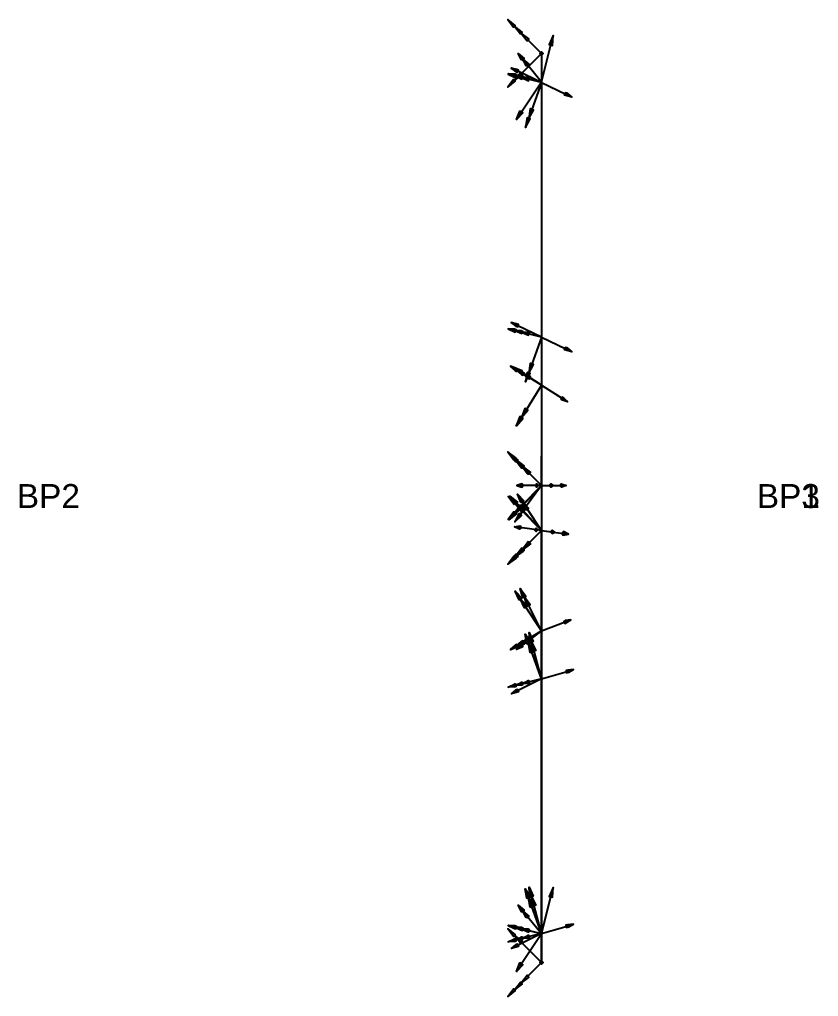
# Model space of a CAD drawing. Header units: millimetres. Extents: x -13087 to 13, y -102 to 102.
# Drawn here: x -154.1 to 12.9, y -102.1 to 102.1 of the extents above; entities that cross this region are included whole.
import ezdxf

# ---------------------------------------------------------------- set-up
doc = ezdxf.new("R2010")
doc.units = ezdxf.units.MM
for name, color, linetype in [('AutoDetect_102_0', 1, 'Continuous'), ('AutoDetect_102_4', 1, 'Continuous'), ('AutoDetect_102_8', 1, 'Continuous'), ('AutoDetect_103_1', 1, 'Continuous'), ('AutoDetect_103_2', 1, 'Continuous'), ('AutoDetect_103_5', 1, 'Continuous'), ('AutoDetect_104_6', 1, 'Continuous'), ('AutoDetect_105_3', 1, 'Continuous'), ('Lasche_ID_GUID_E915DF57_CAD8_4553_902B_D7BDDE787971', 1, 'Continuous')]:
    doc.layers.add(name, color=color, linetype=linetype)
doc.styles.get("Standard").update_dxf_attribs({"font": 'arial.ttf'})

# ---------------------------------------------------------------- blocks, each defined once
blk = doc.blocks.new('Kontrollpunkt')
at = {"color": 0}
for q in [(0, 6), (8, 0), (0, 0, 4)]:
    blk.add_line((0, 0), q, dxfattribs=at)
for points in [[(0.25, 8, -0.25), (-0.25, 8, -0.25), (-0.25, 8, 0.25), (0, 10, 0), (-0.25, 8, -0.25), (0.25, 8, 0.25), (0, 10, 0), (0.25, 8, -0.25), (0.25, 8, 0.25), (-0.25, 8, 0.25)], [(0.25, 6, -0.25), (-0.25, 6, -0.25), (-0.25, 6, 0.25), (0, 8, 0), (-0.25, 6, -0.25), (0.25, 6, 0.25), (0, 8, 0), (0.25, 6, -0.25), (0.25, 6, 0.25), (-0.25, 6, 0.25)], [(0.25, 0.25, 4), (-0.25, 0.25, 4), (-0.25, -0.25, 4), (0, 0, 6), (-0.25, 0.25, 4), (0.25, -0.25, 4), (0, 0, 6), (0.25, 0.25, 4), (0.25, -0.25, 4), (-0.25, -0.25, 4)], [(0.25, 0.25, 6), (-0.25, 0.25, 6), (-0.25, -0.25, 6), (0, 0, 8), (-0.25, 0.25, 6), (0.25, -0.25, 6), (0, 0, 8), (0.25, 0.25, 6), (0.25, -0.25, 6), (-0.25, -0.25, 6)], [(0.25, 0.25, 8), (-0.25, 0.25, 8), (-0.25, -0.25, 8), (0, 0, 10), (-0.25, 0.25, 8), (0.25, -0.25, 8), (0, 0, 10), (0.25, 0.25, 8), (0.25, -0.25, 8), (-0.25, -0.25, 8)], [(8, 0.25, -0.25), (8, 0.25, 0.25), (8, -0.25, 0.25), (10, 0, 0), (8, 0.25, 0.25), (8, -0.25, -0.25), (10, 0, 0), (8, 0.25, -0.25), (8, -0.25, -0.25), (8, -0.25, 0.25)]]:
    blk.add_polyline3d(points, dxfattribs=at)

msp = doc.modelspace()

# ---------------------------------------------------------------- linework, layer by layer
at = {"layer": 'AutoDetect_102_0', "color": 1}
msp.add_line((-45, 4.7, -414.4), (-45, 4.7, -35.6), dxfattribs=at)
at = {"layer": 'AutoDetect_102_0', "color": 1, "extrusion": (-1, 0, 0)}
for centre, start, end in [((-25.7, -414.4, 45), 315, 0), ((-25.7, -35.6, 45), 0, 45)]:
    msp.add_arc(centre, 21, start, end, dxfattribs=at)
at = {"layer": 'AutoDetect_102_4', "color": 1}
msp.add_line((-45, 94.9, -14.6), (-45, 25.7, -14.6), dxfattribs=at)
at = {"layer": 'AutoDetect_102_4', "color": 1, "extrusion": (1, 0, 0)}
msp.add_arc((25.7, -35.6, -45), 21, 90, 135, dxfattribs=at)
at = {"layer": 'AutoDetect_102_8', "color": 1}
msp.add_line((-45, 94.9, -435.4), (-45, 25.7, -435.4), dxfattribs=at)
at = {"layer": 'AutoDetect_102_8', "color": 1, "extrusion": (-1, 0, 0)}
msp.add_arc((-25.7, -414.4, 45), 21, 270, 315, dxfattribs=at)
at = {"layer": 'AutoDetect_103_1', "color": 1}
msp.add_line((-45, -4.7, -35.6), (-45, -4.7, -414.4), dxfattribs=at)
at = {"layer": 'AutoDetect_103_1', "color": 1, "extrusion": (-1, 0, 0)}
for centre, start, end in [((25.7, -35.6, 45), 135, 180), ((25.7, -414.4, 45), 180, 225)]:
    msp.add_arc(centre, 21, start, end, dxfattribs=at)
at = {"layer": 'AutoDetect_103_2', "color": 1}
msp.add_line((-45, -94.9, -14.6), (-45, -25.7, -14.6), dxfattribs=at)
at = {"layer": 'AutoDetect_103_2', "color": 1, "extrusion": (-1, 0, 0)}
msp.add_arc((25.7, -35.6, 45), 21, 90, 135, dxfattribs=at)
at = {"layer": 'AutoDetect_103_5', "color": 1}
msp.add_line((-45, -94.9, -435.4), (-45, -25.7, -435.4), dxfattribs=at)
at = {"layer": 'AutoDetect_103_5', "color": 1, "extrusion": (1, 0, 0)}
msp.add_arc((-25.7, -414.4, -45), 21, 270, 315, dxfattribs=at)
at = {"layer": 'AutoDetect_104_6', "color": 1}
msp.add_line((-45, 95), (-45, -95), dxfattribs=at)
at = {"layer": 'AutoDetect_105_3', "color": 1}
msp.add_line((-45, 95, -450), (-45, -95, -450), dxfattribs=at)

# ---------------------------------------------------------------- block references
at = {"layer": 'AutoDetect_102_0', "color": 1, "extrusion": (-0.650896, 0.650895, 0.39073), "rotation": 291.3420907947096}
msp.add_blockref('Kontrollpunkt', (28.5, -395.19, -129.57), dxfattribs=at)
at = {"layer": 'AutoDetect_102_0', "color": 1, "extrusion": (-0.704416, 0.704416, 0.087155), "rotation": 274.9810287247107}
msp.add_blockref('Kontrollpunkt', (28.5, -415.89, -1.11), dxfattribs=at)
at = {"layer": 'AutoDetect_102_0', "color": 1, "extrusion": (-0.696364, 0.696364, -0.173649), "rotation": 260.1488827441794}
for p in [(28.5, -362.61, 99.62), (28.5, -38.8, 42.53)]:
    msp.add_blockref('Kontrollpunkt', p, dxfattribs=at)
at = {"layer": 'AutoDetect_102_0', "color": 1, "extrusion": (-0.650895, 0.650895, -0.390732), "rotation": 248.6578211791729}
msp.add_blockref('Kontrollpunkt', (28.5, -19.04, 46.26), dxfattribs=at)
at = {"layer": 'AutoDetect_102_4', "color": 1, "extrusion": (-0.696364, 0.173648, -0.696365), "rotation": 278.1385549077876}
for p in [(-75.37, 34.91, 56.94), (-23.75, 25.94, 47.7)]:
    msp.add_blockref('Kontrollpunkt', p, dxfattribs=at)
at = {"layer": 'AutoDetect_102_4', "color": 1, "extrusion": (-0.650895, 0.390731, -0.650896), "rotation": 271.2695048058775}
msp.add_blockref('Kontrollpunkt', (1.13, 22.64, 48.84), dxfattribs=at)
at = {"layer": 'AutoDetect_102_8', "color": 1, "extrusion": (-0.696365, 0.173648, 0.696364), "rotation": 261.8614089456185}
for p in [(-75.37, -357.87, -256.42), (-23.75, -348.9, -265.66)]:
    msp.add_blockref('Kontrollpunkt', p, dxfattribs=at)
at = {"layer": 'AutoDetect_102_8', "color": 1, "extrusion": (-0.650896, 0.390731, 0.650895), "rotation": 268.7304393235222}
msp.add_blockref('Kontrollpunkt', (1.13, -364.26, -244.07), dxfattribs=at)
at = {"layer": 'AutoDetect_103_1', "color": 1, "extrusion": (-0.650895, -0.650895, -0.390732), "rotation": 116.9857351929234}
msp.add_blockref('Kontrollpunkt', (-28.5, -19.04, 46.26), dxfattribs=at)
at = {"layer": 'AutoDetect_103_1', "color": 1, "extrusion": (-0.704416, -0.704416, -0.087156), "rotation": 96.48014043852946}
msp.add_blockref('Kontrollpunkt', (-28.5, -32.4, 38.11), dxfattribs=at)
at = {"layer": 'AutoDetect_103_1', "color": 1, "extrusion": (-0.696364, -0.696364, 0.173647), "rotation": 77.24864572636923}
for p in [(-28.5, -80.55, 21.48), (-28.5, -404.36, -35.61)]:
    msp.add_blockref('Kontrollpunkt', p, dxfattribs=at)
at = {"layer": 'AutoDetect_103_1', "color": 1, "extrusion": (-0.650896, -0.650895, 0.39073), "rotation": 63.01437079299761}
msp.add_blockref('Kontrollpunkt', (-28.5, -395.19, -129.57), dxfattribs=at)
at = {"layer": 'AutoDetect_103_2', "color": 1, "extrusion": (-0.650895, -0.390731, -0.650896), "rotation": 86.34575571969913}
msp.add_blockref('Kontrollpunkt', (-1.13, 22.64, 48.84), dxfattribs=at)
at = {"layer": 'AutoDetect_103_2', "color": 1, "extrusion": (-0.696364, -0.173648, -0.696365), "rotation": 81.23482814321727}
for p in [(23.75, 25.94, 47.7), (75.37, 34.91, 56.94)]:
    msp.add_blockref('Kontrollpunkt', p, dxfattribs=at)
at = {"layer": 'AutoDetect_103_5', "color": 1, "extrusion": (-0.650896, -0.390731, 0.650895), "rotation": 83.40414670259018}
msp.add_blockref('Kontrollpunkt', (-1.13, -364.26, -244.07), dxfattribs=at)
at = {"layer": 'AutoDetect_103_5', "color": 1, "extrusion": (-0.696365, -0.173648, 0.696364), "rotation": 91.4177933974608}
for p in [(23.75, -348.9, -265.66), (75.37, -357.87, -256.42)]:
    msp.add_blockref('Kontrollpunkt', p, dxfattribs=at)
at = {"layer": 'AutoDetect_104_6', "color": 1, "extrusion": (-0.696365, 0.173648, 0.696364), "rotation": 180}
for p in [(-75.47, -45.4, 46.79), (97.24, -15.41, 15.88)]:
    msp.add_blockref('Kontrollpunkt', p, dxfattribs=at)
at = {"layer": 'AutoDetect_105_3', "color": 1, "extrusion": (-0.696364, 0.173648, -0.696365), "rotation": 27.45003682940358}
for p in [(-75.47, -277.56, 360.16), (97.24, -307.55, 329.25)]:
    msp.add_blockref('Kontrollpunkt', p, dxfattribs=at)
at = {"layer": 'Lasche_ID_GUID_E915DF57_CAD8_4553_902B_D7BDDE787971', "color": 2, "extrusion": (-0.707107, 0.707107, -7.07107e-07), "rotation": 269.9999594857658}
for p in [(-35.35, 0, 99), (-35.35, -14.5, 99), (-35.35, -435.5, 99), (-35.35, -450, 99)]:
    msp.add_blockref('Kontrollpunkt', p, dxfattribs=at)
at = {"layer": 'Lasche_ID_GUID_E915DF57_CAD8_4553_902B_D7BDDE787971', "color": 2, "extrusion": (-0.707107, -0.707107, -7.07107e-07), "rotation": 90.00004051423421}
for p in [(35.35, -450, 99), (35.35, -435.5, 99), (35.35, -14.5, 99), (35.35, 0, 99)]:
    msp.add_blockref('Kontrollpunkt', p, dxfattribs=at)

# ---------------------------------------------------------------- texts
at = {"layer": 'Lasche_ID_GUID_E915DF57_CAD8_4553_902B_D7BDDE787971', "color": 5}
for s, p in [('BP2', (-154.7, 0)), ('BP3', (0, 0, -300)), ('BP1', (0, 0))]:
    msp.add_text(s, height=5, dxfattribs=at).set_placement(p)

doc.saveas('drawing.dxf')
